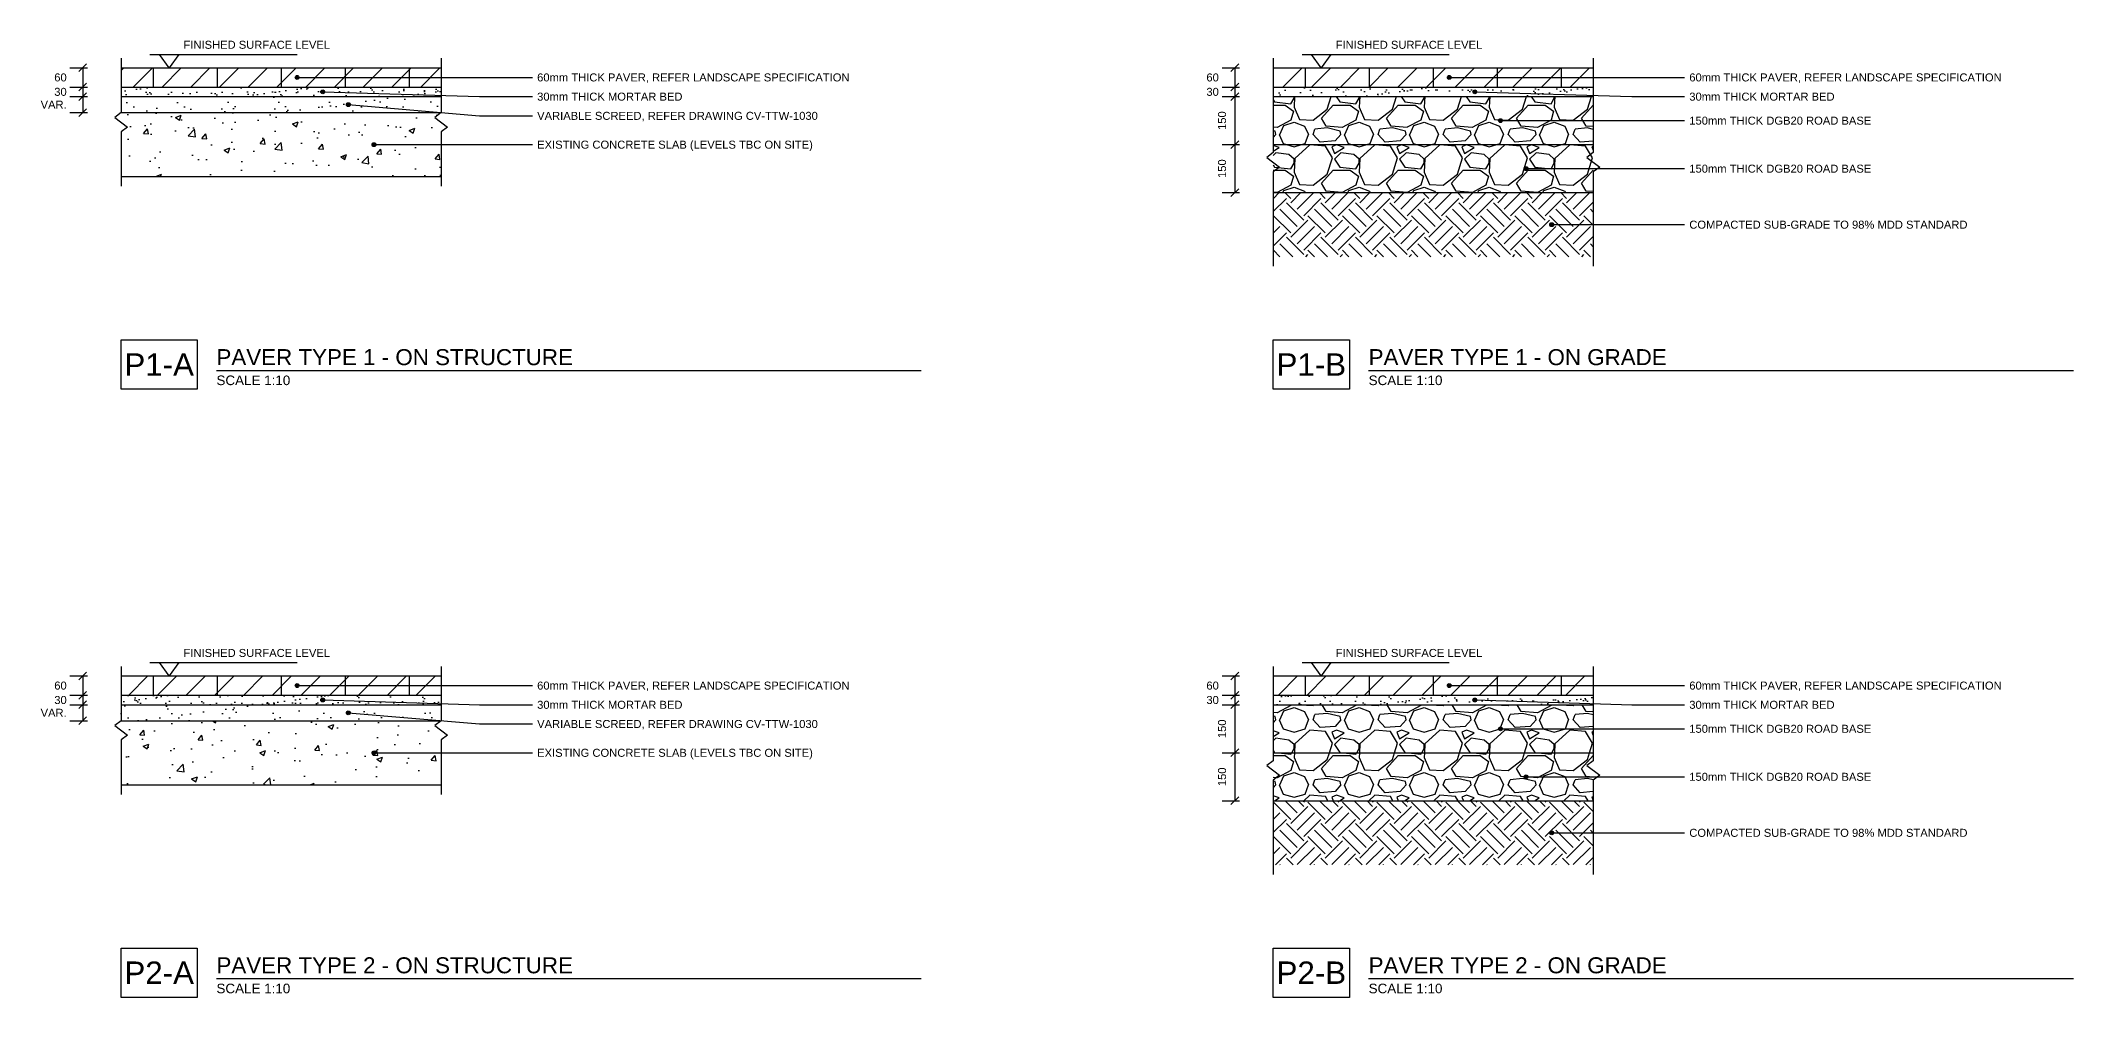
# Model space of a CAD drawing. Header units: millimetres. Extents: x 149 to 12543, y -3304 to -234.
# Drawn here: x 149 to 6500, y -3304 to -315 of the extents above; entities that cross this region are included whole.
import ezdxf
from ezdxf.enums import TextEntityAlignment as Align

# ---------------------------------------------------------------- set-up
doc = ezdxf.new("R2010")
doc.units = ezdxf.units.MM
doc.header["$LTSCALE"] = 10
for name, color, linetype in [('PAVE-ANNO', 2, 'Continuous'), ('PAVE-BREAK', 7, 'Continuous'), ('PAVE-CONC', 8, 'Continuous'), ('PAVE-DIM', 3, 'Continuous'), ('PAVE-MORTAR', 8, 'Continuous'), ('PAVE-OUTLINE', 7, 'Continuous'), ('PAVE-PAVER', 1, 'Continuous'), ('PAVE-ROADBASE', 8, 'Continuous'), ('PAVE-SCREED', 9, 'Continuous'), ('PAVE-SUBGRADE', 8, 'Continuous'), ('PAVE-TITLE', 1, 'Continuous')]:
    doc.layers.add(name, color=color, linetype=linetype)
doc.styles.add('PAVE-TEXT', font='arial.ttf')

msp = doc.modelspace()

# ---------------------------------------------------------------- hatches: boundary and pattern name
at = {"layer": 'PAVE-ANNO'}
h = msp.add_hatch(color=256, dxfattribs=at)
edge = h.paths.add_edge_path()
edge.add_arc((950, -430), 6, 0, 360)
h = msp.add_hatch(color=256, dxfattribs=at)
edge = h.paths.add_edge_path()
edge.add_arc((4550, -430), 6, 0, 360)
h = msp.add_hatch(color=256, dxfattribs=at)
edge = h.paths.add_edge_path()
edge.add_arc((1030, -475), 6, 0, 360)
h = msp.add_hatch(color=256, dxfattribs=at)
edge = h.paths.add_edge_path()
edge.add_arc((4630, -475), 6, 0, 360)
h = msp.add_hatch(color=256, dxfattribs=at)
edge = h.paths.add_edge_path()
edge.add_arc((1110, -515), 6, 0, 360)
h = msp.add_hatch(color=256, dxfattribs=at)
edge = h.paths.add_edge_path()
edge.add_arc((4710, -565), 6, 0, 360)
h = msp.add_hatch(color=256, dxfattribs=at)
edge = h.paths.add_edge_path()
edge.add_arc((1190, -640), 6, 0, 360)
h = msp.add_hatch(color=256, dxfattribs=at)
edge = h.paths.add_edge_path()
edge.add_arc((4790, -715), 6, 0, 360)
h = msp.add_hatch(color=256, dxfattribs=at)
edge = h.paths.add_edge_path()
edge.add_arc((4870, -890), 6, 0, 360)
h = msp.add_hatch(color=256, dxfattribs=at)
edge = h.paths.add_edge_path()
edge.add_arc((950, -2330), 6, 0, 360)
h = msp.add_hatch(color=256, dxfattribs=at)
edge = h.paths.add_edge_path()
edge.add_arc((4550, -2330), 6, 0, 360)
h = msp.add_hatch(color=256, dxfattribs=at)
edge = h.paths.add_edge_path()
edge.add_arc((1030, -2375), 6, 0, 360)
h = msp.add_hatch(color=256, dxfattribs=at)
edge = h.paths.add_edge_path()
edge.add_arc((1110, -2415), 6, 0, 360)
h = msp.add_hatch(color=256, dxfattribs=at)
edge = h.paths.add_edge_path()
edge.add_arc((4630, -2375), 6, 0, 360)
h = msp.add_hatch(color=256, dxfattribs=at)
edge = h.paths.add_edge_path()
edge.add_arc((4710, -2465), 6, 0, 360)
h = msp.add_hatch(color=256, dxfattribs=at)
edge = h.paths.add_edge_path()
edge.add_arc((1190, -2540), 6, 0, 360)
h = msp.add_hatch(color=256, dxfattribs=at)
edge = h.paths.add_edge_path()
edge.add_arc((4790, -2615), 6, 0, 360)
h = msp.add_hatch(color=256, dxfattribs=at)
edge = h.paths.add_edge_path()
edge.add_arc((4870, -2790), 6, 0, 360)
at = {"layer": 'PAVE-CONC'}
h = msp.add_hatch(dxfattribs=at)
h.set_pattern_fill('AR-CONC', color=256)
h.paths.add_polyline_path([(400, -540), (1400, -540), (1400, -740), (400, -740)])
h = msp.add_hatch(dxfattribs=at)
h.set_pattern_fill('AR-CONC', color=256)
h.paths.add_polyline_path([(400, -2440), (1400, -2440), (1400, -2640), (400, -2640)])
at = {"layer": 'PAVE-MORTAR'}
h = msp.add_hatch(dxfattribs=at)
h.set_pattern_fill('AR-SAND', color=256)
h.paths.add_polyline_path([(400, -460), (1400, -460), (1400, -490), (400, -490)])
h = msp.add_hatch(dxfattribs=at)
h.set_pattern_fill('AR-SAND', color=256)
h.paths.add_polyline_path([(4000, -460), (5000, -460), (5000, -490), (4000, -490)])
h = msp.add_hatch(dxfattribs=at)
h.set_pattern_fill('AR-SAND', color=256)
h.paths.add_polyline_path([(400, -2360), (1400, -2360), (1400, -2390), (400, -2390)])
h = msp.add_hatch(dxfattribs=at)
h.set_pattern_fill('AR-SAND', color=256)
h.paths.add_polyline_path([(4000, -2360), (5000, -2360), (5000, -2390), (4000, -2390)])
at = {"layer": 'PAVE-PAVER'}
h = msp.add_hatch(dxfattribs=at)
h.set_pattern_fill('ANSI31', color=256, scale=20)
h.paths.add_polyline_path([(400, -400), (1400, -400), (1400, -460), (400, -460)])
h = msp.add_hatch(dxfattribs=at)
h.set_pattern_fill('ANSI31', color=256, scale=20)
h.paths.add_polyline_path([(4000, -400), (5000, -400), (5000, -460), (4000, -460)])
h = msp.add_hatch(dxfattribs=at)
h.set_pattern_fill('ANSI31', color=256, scale=20)
h.paths.add_polyline_path([(400, -2300), (1400, -2300), (1400, -2360), (400, -2360)])
h = msp.add_hatch(dxfattribs=at)
h.set_pattern_fill('ANSI31', color=256, scale=20)
h.paths.add_polyline_path([(4000, -2300), (5000, -2300), (5000, -2360), (4000, -2360)])
at = {"layer": 'PAVE-ROADBASE'}
h = msp.add_hatch(dxfattribs=at)
h.set_pattern_fill('GRAVEL', color=256, scale=8)
h.paths.add_polyline_path([(4000, -490), (5000, -490), (5000, -640), (4000, -640)])
h = msp.add_hatch(dxfattribs=at)
h.set_pattern_fill('GRAVEL', color=256, scale=8)
h.paths.add_polyline_path([(4000, -640), (5000, -640), (5000, -790), (4000, -790)])
h = msp.add_hatch(dxfattribs=at)
h.set_pattern_fill('GRAVEL', color=256, scale=8)
h.paths.add_polyline_path([(4000, -2390), (5000, -2390), (5000, -2540), (4000, -2540)])
h = msp.add_hatch(dxfattribs=at)
h.set_pattern_fill('GRAVEL', color=256, scale=8)
h.paths.add_polyline_path([(4000, -2540), (5000, -2540), (5000, -2690), (4000, -2690)])
at = {"layer": 'PAVE-SCREED'}
h = msp.add_hatch(dxfattribs=at)
h.set_pattern_fill('AR-SAND', color=256, scale=2)
h.paths.add_polyline_path([(400, -490), (1400, -490), (1400, -540), (400, -540)])
h = msp.add_hatch(dxfattribs=at)
h.set_pattern_fill('AR-SAND', color=256, scale=2)
h.paths.add_polyline_path([(400, -2390), (1400, -2390), (1400, -2440), (400, -2440)])
at = {"layer": 'PAVE-SUBGRADE'}
h = msp.add_hatch(dxfattribs=at)
h.set_pattern_fill('EARTH', color=256, scale=12, angle=45)
h.paths.add_polyline_path([(4000, -790), (5000, -790), (5000, -990), (4000, -990)])
h = msp.add_hatch(dxfattribs=at)
h.set_pattern_fill('EARTH', color=256, scale=12, angle=45)
h.paths.add_polyline_path([(4000, -2690), (5000, -2690), (5000, -2890), (4000, -2890)])

# ---------------------------------------------------------------- linework, layer by layer
at = {"layer": 'PAVE-ANNO'}
for p, q in [((490, -358), (950, -358)), ((4090, -358), (4550, -358)), ((490, -2258), (950, -2258)), ((4090, -2258), (4550, -2258))]:
    msp.add_line(p, q, dxfattribs=at)
for points in [[(550, -400), (520, -358), (580, -358)], [(4150, -400), (4120, -358), (4180, -358)], [(550, -2300), (520, -2258), (580, -2258)], [(4150, -2300), (4120, -2258), (4180, -2258)]]:
    msp.add_lwpolyline(points, close=True, dxfattribs=at)
for points in [[(950, -430), (1520, -430), (1685, -430)], [(4550, -430), (5120, -430), (5285, -430)], [(1030, -475), (1520, -490), (1685, -490)], [(4630, -475), (5120, -490), (5285, -490)], [(1110, -515), (1520, -550), (1685, -550)], [(4710, -565), (5120, -565), (5285, -565)], [(1190, -640), (1520, -640), (1685, -640)], [(4790, -715), (5120, -715), (5285, -715)], [(4870, -890), (5120, -890), (5285, -890)], [(950, -2330), (1520, -2330), (1685, -2330)], [(4550, -2330), (5120, -2330), (5285, -2330)], [(1030, -2375), (1520, -2390), (1685, -2390)], [(4630, -2375), (5120, -2390), (5285, -2390)], [(1110, -2415), (1520, -2450), (1685, -2450)], [(4710, -2465), (5120, -2465), (5285, -2465)], [(1190, -2540), (1520, -2540), (1685, -2540)], [(4790, -2615), (5120, -2615), (5285, -2615)], [(4870, -2790), (5120, -2790), (5285, -2790)]]:
    msp.add_lwpolyline(points, dxfattribs=at)
for centre in [(950, -430), (4550, -430), (1030, -475), (4630, -475), (1110, -515), (4710, -565), (1190, -640), (4790, -715), (4870, -890), (950, -2330), (4550, -2330), (1030, -2375), (1110, -2415), (4630, -2375), (4710, -2465), (1190, -2540), (4790, -2615), (4870, -2790)]:
    msp.add_circle(centre, 6, dxfattribs=at)
at = {"layer": 'PAVE-BREAK'}
for points in [[(400, -370), (400, -540), (380, -555), (420, -585), (400, -600), (400, -770)], [(1400, -370), (1400, -540), (1380, -555), (1420, -585), (1400, -600), (1400, -770)], [(4000, -370), (4000, -665), (3980, -680), (4020, -710), (4000, -725), (4000, -1020)], [(5000, -370), (5000, -665), (4980, -680), (5020, -710), (5000, -725), (5000, -1020)], [(400, -2270), (400, -2440), (380, -2455), (420, -2485), (400, -2500), (400, -2670)], [(1400, -2270), (1400, -2440), (1380, -2455), (1420, -2485), (1400, -2500), (1400, -2670)], [(4000, -2270), (4000, -2565), (3980, -2580), (4020, -2610), (4000, -2625), (4000, -2920)], [(5000, -2270), (5000, -2565), (4980, -2580), (5020, -2610), (5000, -2625), (5000, -2920)]]:
    msp.add_lwpolyline(points, dxfattribs=at)
at = {"layer": 'PAVE-DIM'}
for p, q in [((240, -400), (295, -400)), ((268, -412), (292, -388)), ((280, -400), (280, -460)), ((3840, -400), (3895, -400)), ((3868, -412), (3892, -388)), ((3880, -400), (3880, -460)), ((240, -460), (295, -460)), ((240, -460), (295, -460)), ((240, -490), (295, -490)), ((240, -490), (295, -490)), ((268, -472), (292, -448)), ((268, -472), (292, -448)), ((268, -502), (292, -478)), ((268, -502), (292, -478)), ((280, -460), (280, -490)), ((280, -490), (280, -540)), ((3840, -460), (3895, -460)), ((3840, -460), (3895, -460)), ((3840, -490), (3895, -490)), ((3840, -490), (3895, -490)), ((3868, -472), (3892, -448)), ((3868, -472), (3892, -448)), ((3868, -502), (3892, -478)), ((3868, -502), (3892, -478)), ((3880, -460), (3880, -490)), ((3880, -490), (3880, -640)), ((240, -540), (295, -540)), ((268, -552), (292, -528)), ((3868, -652), (3892, -628)), ((3868, -652), (3892, -628)), ((3840, -640), (3895, -640)), ((3840, -640), (3895, -640)), ((3880, -640), (3880, -790)), ((3840, -790), (3895, -790)), ((3868, -802), (3892, -778)), ((240, -2300), (295, -2300)), ((268, -2312), (292, -2288)), ((268, -2372), (292, -2348)), ((268, -2372), (292, -2348)), ((280, -2300), (280, -2360)), ((3840, -2300), (3895, -2300)), ((3868, -2312), (3892, -2288)), ((3868, -2372), (3892, -2348)), ((3868, -2372), (3892, -2348)), ((3880, -2300), (3880, -2360)), ((240, -2360), (295, -2360)), ((240, -2360), (295, -2360)), ((240, -2390), (295, -2390)), ((240, -2390), (295, -2390)), ((268, -2402), (292, -2378)), ((268, -2402), (292, -2378)), ((280, -2360), (280, -2390)), ((280, -2390), (280, -2440)), ((3840, -2360), (3895, -2360)), ((3840, -2360), (3895, -2360)), ((3840, -2390), (3895, -2390)), ((3840, -2390), (3895, -2390)), ((3868, -2402), (3892, -2378)), ((3868, -2402), (3892, -2378)), ((3880, -2360), (3880, -2390)), ((3880, -2390), (3880, -2540)), ((240, -2440), (295, -2440)), ((268, -2452), (292, -2428)), ((3840, -2540), (3895, -2540)), ((3840, -2540), (3895, -2540)), ((3868, -2552), (3892, -2528)), ((3868, -2552), (3892, -2528)), ((3880, -2540), (3880, -2690)), ((3840, -2690), (3895, -2690)), ((3868, -2702), (3892, -2678))]:
    msp.add_line(p, q, dxfattribs=at)
at = {"layer": 'PAVE-OUTLINE'}
for p, q in [((400, -400), (1400, -400)), ((500, -400), (500, -460)), ((700, -400), (700, -460)), ((900, -400), (900, -460)), ((1100, -400), (1100, -460)), ((1300, -400), (1300, -460)), ((4000, -400), (5000, -400)), ((4100, -400), (4100, -460)), ((4300, -400), (4300, -460)), ((4500, -400), (4500, -460)), ((4700, -400), (4700, -460)), ((4900, -400), (4900, -460)), ((400, -460), (1400, -460)), ((400, -460), (1400, -460)), ((400, -490), (1400, -490)), ((400, -490), (1400, -490)), ((4000, -460), (5000, -460)), ((4000, -460), (5000, -460)), ((4000, -490), (5000, -490)), ((4000, -490), (5000, -490)), ((400, -540), (1400, -540)), ((400, -540), (1400, -540)), ((4000, -640), (5000, -640)), ((4000, -640), (5000, -640)), ((400, -740), (1400, -740)), ((4000, -790), (5000, -790)), ((4000, -790), (5000, -790)), ((400, -2300), (1400, -2300)), ((500, -2300), (500, -2360)), ((700, -2300), (700, -2360)), ((900, -2300), (900, -2360)), ((1100, -2300), (1100, -2360)), ((1300, -2300), (1300, -2360)), ((4000, -2300), (5000, -2300)), ((4100, -2300), (4100, -2360)), ((4300, -2300), (4300, -2360)), ((4500, -2300), (4500, -2360)), ((4700, -2300), (4700, -2360)), ((4900, -2300), (4900, -2360)), ((400, -2360), (1400, -2360)), ((400, -2360), (1400, -2360)), ((400, -2390), (1400, -2390)), ((400, -2390), (1400, -2390)), ((4000, -2360), (5000, -2360)), ((4000, -2360), (5000, -2360)), ((4000, -2390), (5000, -2390)), ((4000, -2390), (5000, -2390)), ((400, -2440), (1400, -2440)), ((400, -2440), (1400, -2440)), ((4000, -2540), (5000, -2540)), ((4000, -2540), (5000, -2540)), ((400, -2640), (1400, -2640)), ((4000, -2690), (5000, -2690)), ((4000, -2690), (5000, -2690))]:
    msp.add_line(p, q, dxfattribs=at)
at = {"layer": 'PAVE-TITLE'}
for p, q in [((698, -1345.5), (2900, -1345.5)), ((4298, -1345.5), (6500, -1345.5)), ((698, -3245.5), (2900, -3245.5)), ((4298, -3245.5), (6500, -3245.5))]:
    msp.add_line(p, q, dxfattribs=at)
for points in [[(400, -1250), (638, -1250), (638, -1404), (400, -1404)], [(4000, -1250), (4238, -1250), (4238, -1404), (4000, -1404)], [(400, -3150), (638, -3150), (638, -3304), (400, -3304)], [(4000, -3150), (4238, -3150), (4238, -3304), (4000, -3304)]]:
    msp.add_lwpolyline(points, close=True, dxfattribs=at)

# ---------------------------------------------------------------- texts
at = {"layer": 'PAVE-ANNO', "style": 'PAVE-TEXT'}
for p in [(595, -348), (4195, -348), (595, -2248), (4195, -2248)]:
    msp.add_text('FINISHED SURFACE LEVEL', height=25, dxfattribs=at).set_placement(p, align=Align.BOTTOM_LEFT)
for s, p in [('60mm THICK PAVER, REFER LANDSCAPE SPECIFICATION', (1700, -430)), ('60mm THICK PAVER, REFER LANDSCAPE SPECIFICATION', (5300, -430)), ('30mm THICK MORTAR BED', (1700, -490)), ('30mm THICK MORTAR BED', (5300, -490)), ('VARIABLE SCREED, REFER DRAWING CV-TTW-1030', (1700, -550)), ('150mm THICK DGB20 ROAD BASE', (5300, -565)), ('EXISTING CONCRETE SLAB (LEVELS TBC ON SITE)', (1700, -640)), ('150mm THICK DGB20 ROAD BASE', (5300, -715)), ('COMPACTED SUB-GRADE TO 98% MDD STANDARD', (5300, -890)), ('60mm THICK PAVER, REFER LANDSCAPE SPECIFICATION', (1700, -2330)), ('60mm THICK PAVER, REFER LANDSCAPE SPECIFICATION', (5300, -2330)), ('30mm THICK MORTAR BED', (1700, -2390)), ('30mm THICK MORTAR BED', (5300, -2390)), ('VARIABLE SCREED, REFER DRAWING CV-TTW-1030', (1700, -2450)), ('150mm THICK DGB20 ROAD BASE', (5300, -2465)), ('EXISTING CONCRETE SLAB (LEVELS TBC ON SITE)', (1700, -2540)), ('150mm THICK DGB20 ROAD BASE', (5300, -2615)), ('COMPACTED SUB-GRADE TO 98% MDD STANDARD', (5300, -2790))]:
    msp.add_text(s, height=25, dxfattribs=at).set_placement(p, align=Align.MIDDLE_LEFT)
at = {"layer": 'PAVE-DIM', "style": 'PAVE-TEXT'}
for s, p in [('60', (230, -430)), ('60', (3830, -430)), ('VAR.', (230, -515)), ('30', (230, -475)), ('30', (3830, -475)), ('60', (230, -2330)), ('60', (3830, -2330)), ('VAR.', (230, -2415)), ('30', (230, -2375)), ('30', (3830, -2375))]:
    msp.add_text(s, height=25, dxfattribs=at).set_placement(p, align=Align.MIDDLE_RIGHT)
for p in [(3860, -565), (3860, -715), (3860, -2465), (3860, -2615)]:
    msp.add_text('150', height=25, rotation=90, dxfattribs=at).set_placement(p, align=Align.BOTTOM_CENTER)
at = {"layer": 'PAVE-TITLE', "style": 'PAVE-TEXT'}
for s, p in [('P1-A', (519, -1327)), ('P1-B', (4119, -1327)), ('P2-A', (519, -3227)), ('P2-B', (4119, -3227))]:
    msp.add_text(s, height=70, dxfattribs=at).set_placement(p, align=Align.MIDDLE_CENTER)
for s, height, p in [('PAVER TYPE 1 - ON STRUCTURE', 50, (698, -1303.9)), ('PAVER TYPE 1 - ON GRADE', 50, (4298, -1303.9)), ('SCALE 1:10', 30, (698, -1376.3)), ('SCALE 1:10', 30, (4298, -1376.3)), ('PAVER TYPE 2 - ON STRUCTURE', 50, (698, -3203.9)), ('PAVER TYPE 2 - ON GRADE', 50, (4298, -3203.9)), ('SCALE 1:10', 30, (698, -3276.3)), ('SCALE 1:10', 30, (4298, -3276.3))]:
    msp.add_text(s, height=height, dxfattribs=at).set_placement(p, align=Align.MIDDLE_LEFT)

doc.saveas('drawing.dxf')
